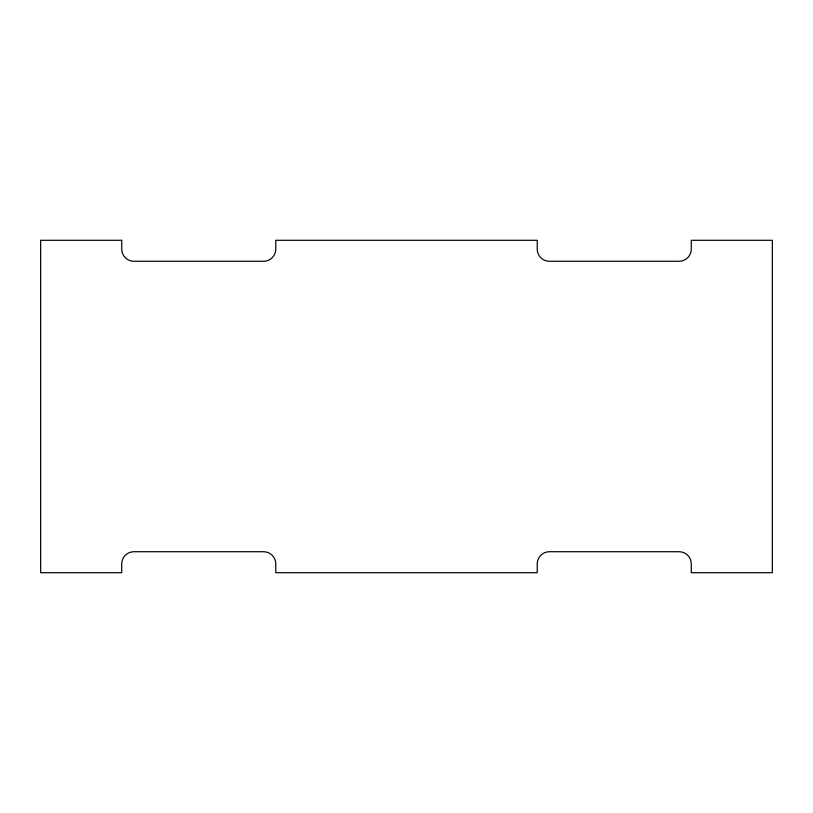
<?xml version="1.0" encoding="UTF-8"?>
<svg xmlns="http://www.w3.org/2000/svg" width="813" height="813" viewBox="0 0 813 813"><rect width="100%" height="100%" fill="white"/><g stroke="black" fill="none" stroke-linecap="round" stroke-linejoin="round"><path stroke-width="1.22" d="M121.726 240.292L40.65 240.292L40.65 572.708L121.726 572.708L121.726 563.887A12.165 12.165 0 0 1 133.891 551.722L263.605 551.722A12.165 12.165 0 0 1 275.77 563.887L275.77 572.708L537.23 572.708L537.23 563.887A12.165 12.165 0 0 1 549.395 551.722L679.109 551.722A12.165 12.165 0 0 1 691.274 563.887L691.274 572.708L772.35 572.708L772.35 240.292L691.274 240.292L691.274 249.113A12.165 12.165 0 0 1 679.109 261.278L549.395 261.278A12.165 12.165 0 0 1 537.23 249.113L537.23 240.292L275.77 240.292L275.77 249.113A12.165 12.165 0 0 1 263.605 261.278L133.891 261.278A12.165 12.165 0 0 1 121.726 249.113L121.726 240.292"/></g></svg>
